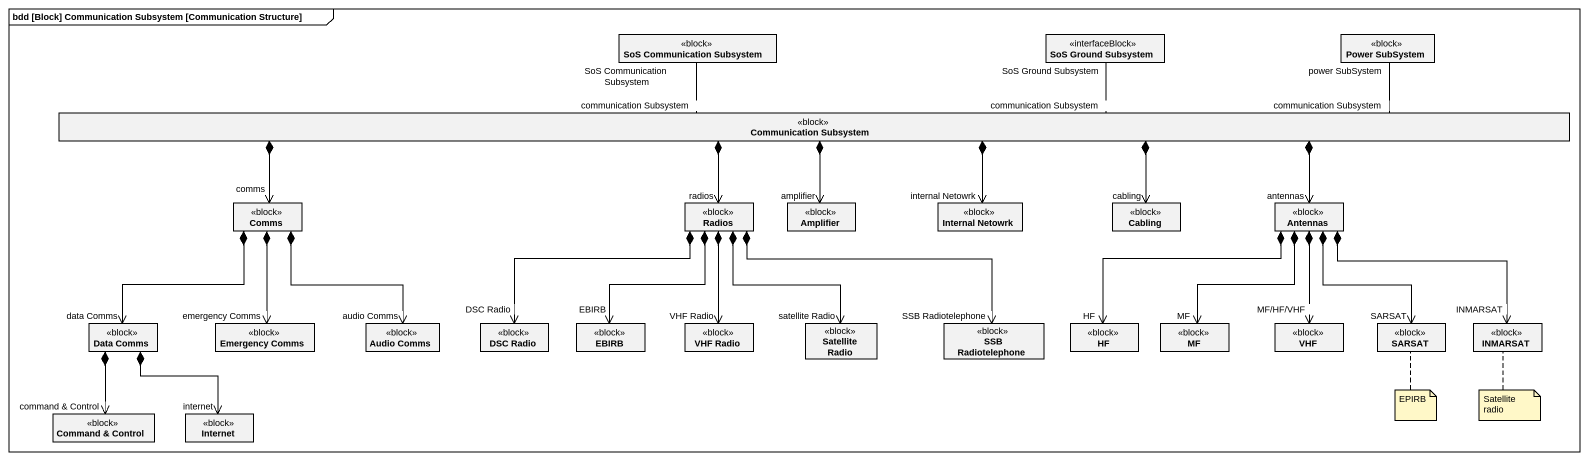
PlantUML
@startuml
mainframe bdd [Block] Communication Subsystem [Communication Structure]
hide circle
hide empty members
class "SoS Communication Subsystem" as SoS_Communication_Subsystem <<block>>
class "SoS Ground Subsystem" as SoS_Ground_Subsystem <<interfaceBlock>>
class "Power SubSystem" as Power_SubSystem <<block>>
class "Communication Subsystem" as Communication_Subsystem <<block>>
class Comms <<block>>
class Radios <<block>>
class Amplifier <<block>>
class "Internal Netowrk" as Internal_Netowrk <<block>>
class Cabling <<block>>
class Antennas <<block>>
class "Data Comms" as Data_Comms <<block>>
class "Emergency Comms" as Emergency_Comms <<block>>
class "Audio Comms" as Audio_Comms <<block>>
class "DSC Radio" as DSC_Radio <<block>>
class EBIRB <<block>>
class "VHF Radio" as VHF_Radio <<block>>
class "Satellite Radio" as Satellite_Radio <<block>>
class "SSB Radiotelephone" as SSB_Radiotelephone <<block>>
class HF <<block>>
class MF <<block>>
class VHF <<block>>
class SARSAT <<block>>
class INMARSAT <<block>>
class "Command & Control" as Command_Control <<block>>
class Internet <<block>>
Power_SubSystem "power SubSystem" -left- "communication Subsystem" Communication_Subsystem
Communication_Subsystem "communication Subsystem" -up- "SoS Communication Subsystem" SoS_Communication_Subsystem
Communication_Subsystem "communication Subsystem" -right- "SoS Ground Subsystem" SoS_Ground_Subsystem
Communication_Subsystem *-left-> "comms" Comms
Communication_Subsystem *--> "radios" Radios
Communication_Subsystem *--> "amplifier" Amplifier
Communication_Subsystem *-right-> "internal Netowrk" Internal_Netowrk
Communication_Subsystem *-right-> "cabling" Cabling
Communication_Subsystem *-right-> "antennas" Antennas
Comms *--> "data Comms" Data_Comms
Comms *--> "emergency Comms" Emergency_Comms
Comms *--> "audio Comms" Audio_Comms
Radios *-left-> "DSC Radio" DSC_Radio
Radios *--> "EBIRB" EBIRB
Radios *--> "VHF Radio" VHF_Radio
Radios *--> "satellite Radio" Satellite_Radio
Radios *-right-> "SSB Radiotelephone" SSB_Radiotelephone
Antennas *-left-> "HF" HF
Antennas *--> "MF" MF
Antennas *--> "MF/HF/VHF" VHF
Antennas *--> "SARSAT" SARSAT
Antennas *--> "INMARSAT" INMARSAT
Data_Comms *--> "command & Control" Command_Control
Data_Comms *--> "internet" Internet
note bottom of SARSAT : EPIRB
note bottom of INMARSAT : Satellite radio
@enduml
